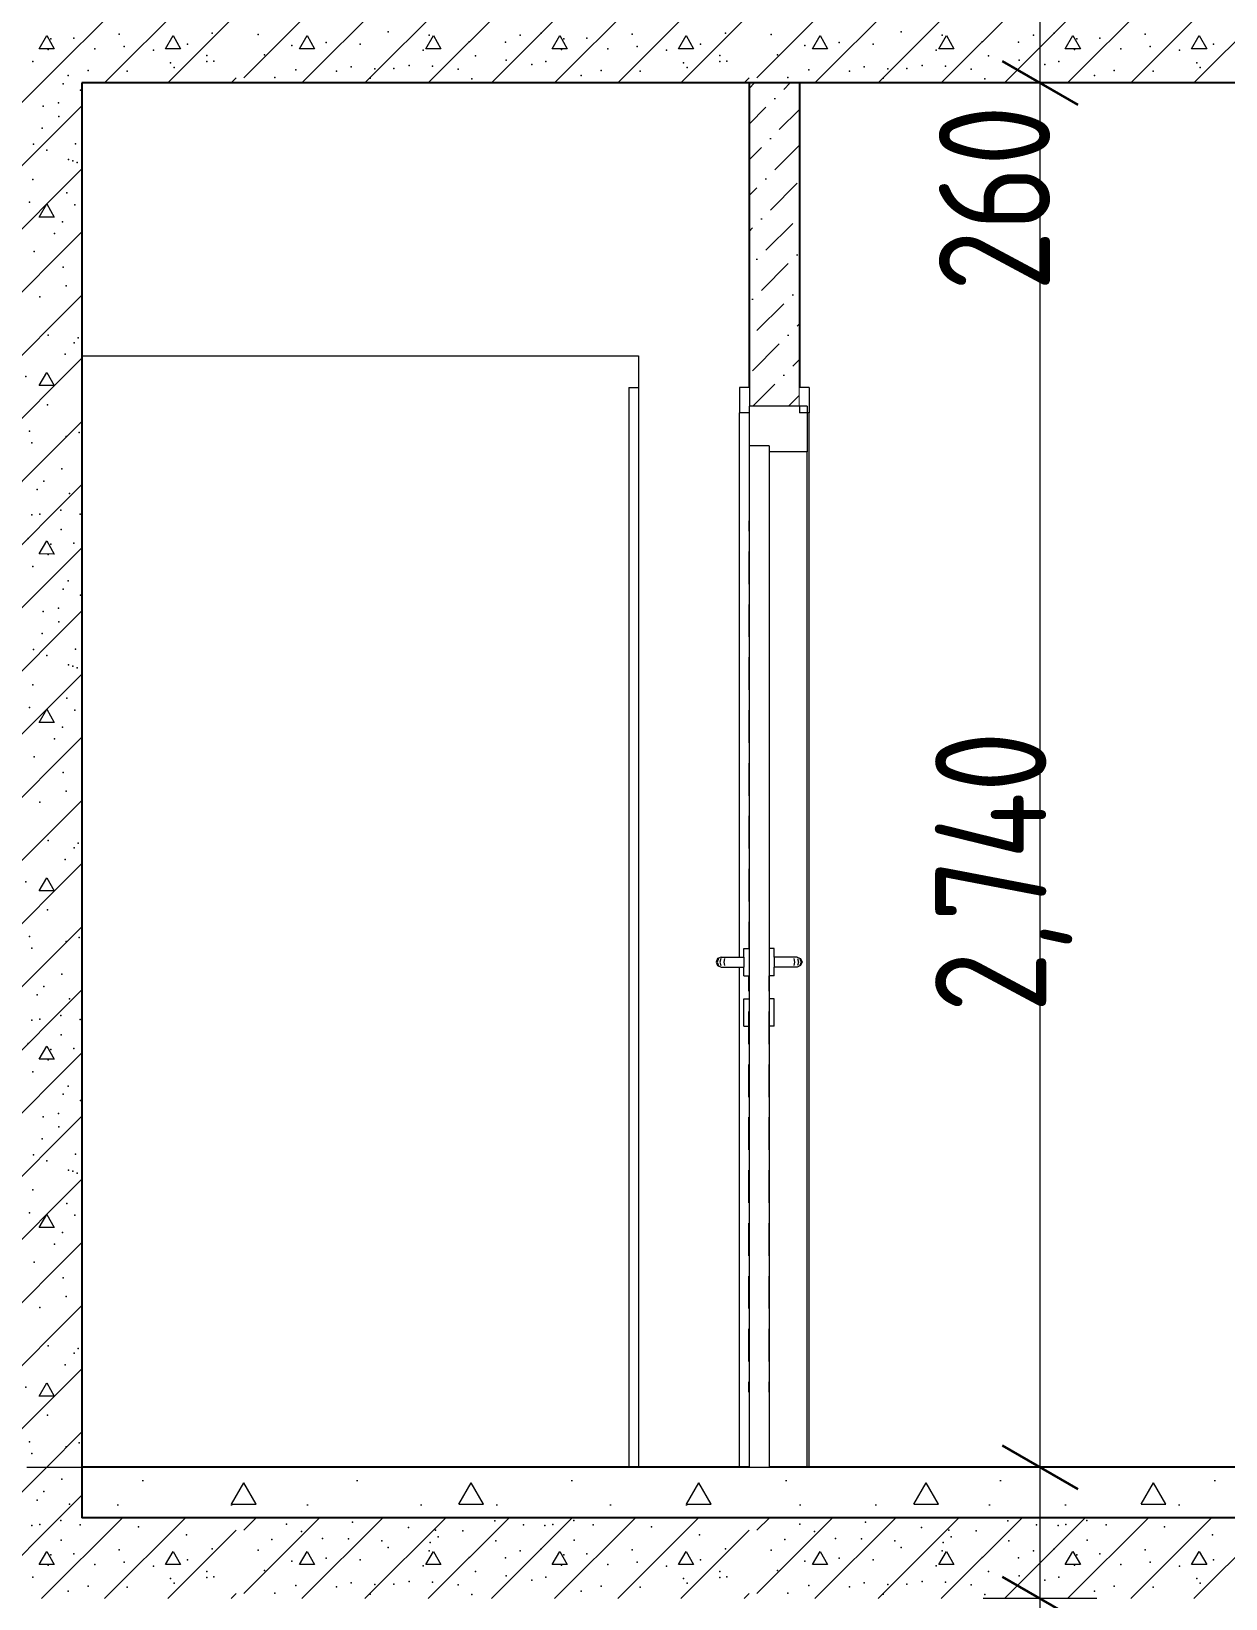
# Model space of a CAD drawing. Header units: millimetres. Extents: x 18162 to 7085488, y 72188 to 247925.
# Drawn here: x 3678329 to 3680692, y 112858 to 115960 of the extents above; entities that cross this region are included whole.
import ezdxf

# ---------------------------------------------------------------- set-up
doc = ezdxf.new("R2010")
doc.units = ezdxf.units.MM
doc.header["$MEASUREMENT"] = 0
doc.linetypes.add('Dot & Dashed', pattern=[670.277762, 317.5, -176.388889, 0, -176.388874])
doc.linetypes.add('Wipeout_Contour', pattern=[1000, 0, -1000])
doc.layers.add('Archicad Doors', color=7, linetype='Continuous')
doc.layers.add('Structural - Bearing', color=7, linetype='Continuous')
doc.styles.add('GENERATED_STYLE_3', font='', dxfattribs={"width": 0.8})
doc.styles.get('GENERATED_STYLE_3').set_extended_font_data('ISOCPEUR MON')
doc.dimstyles.new('GENERATED_STYLE__5', dxfattribs={"dimtxt": 220.000005, "dimasz": 114, "dimexe": 0.18, "dimexo": 150, "dimgap": 0, "dimtad": 1, "dimdec": 0, "dimzin": 0, "dimdsep": 46, "dimtxsty": 'GENERATED_STYLE_3', "dimblk": 'ARROWHEAD_2', "dimblk1": 'ARROWHEAD_2', "dimblk2": 'ARROWHEAD_2', "dimcen": 0.09, "dimclrd": 13, "dimclre": 13, "dimclrt": 13, "dimadec": 0, "dimazin": 0, "dimtfac": 1, "dimtdec": 4, "dimtmove": 0, "dimatfit": 3, "dimfxl": 1, "dimtolj": 1, "dimtzin": 0, "dimarcsym": 0})

# ---------------------------------------------------------------- blocks, each defined once
blk = doc.blocks.new('*X833', base_point=(3761974.7, 95118))
at = {"layer": 'Structural - Bearing', "color": 7, "linetype": 'Continuous', "lineweight": 9}
for p, q in [((3678229.1, 112862.9), (3678384.1, 113018)), ((3678349.1, 112858), (3678509.1, 113018)), ((3678474.1, 112858), (3678634.1, 113018)), ((3678749.5, 112993.3), (3678774.2, 113018)), ((3678749.5, 112868.3), (3678899.2, 113018)), ((3678864.2, 112858), (3679024.2, 113018)), ((3678989.2, 112858), (3679149.2, 113018)), ((3679114.2, 112858), (3679274.2, 113018)), ((3679239.2, 112858), (3679399.2, 113018)), ((3679364.2, 112858), (3679524.2, 113018)), ((3679489.2, 112858), (3679649.2, 113018)), ((3679764.7, 112993.3), (3679789.4, 113018)), ((3679764.7, 112868.3), (3679914.4, 113018)), ((3679879.4, 112858), (3680039.4, 113018)), ((3680004.4, 112858), (3680164.4, 113018)), ((3680129.4, 112858), (3680289.4, 113018)), ((3680254.4, 112858), (3680414.4, 113018)), ((3680379.4, 112858), (3680539.4, 113018)), ((3680504.4, 112858), (3680664.4, 113018)), ((3678599.1, 112858), (3678734.4, 112993.3)), ((3679614.2, 112858), (3679749.5, 112993.3)), ((3680629.4, 112858), (3680764.7, 112993.3)), ((3678344.3, 112925.6), (3678359.4, 112951.6)), ((3678359.4, 112951.6), (3678374.3, 112925.6)), ((3678594.3, 112925.6), (3678609.4, 112951.6)), ((3678609.4, 112951.6), (3678624.3, 112925.6)), ((3678859.4, 112925.6), (3678874.5, 112951.6)), ((3678874.5, 112951.6), (3678889.4, 112925.6)), ((3679109.4, 112925.6), (3679124.5, 112951.6)), ((3679124.5, 112951.6), (3679139.4, 112925.6)), ((3679359.4, 112925.6), (3679374.5, 112951.6)), ((3679374.5, 112951.6), (3679389.4, 112925.6)), ((3679609.4, 112925.6), (3679624.5, 112951.6)), ((3679624.5, 112951.6), (3679639.4, 112925.6)), ((3679874.5, 112925.6), (3679889.7, 112951.6)), ((3679889.7, 112951.6), (3679904.6, 112925.6)), ((3680124.5, 112925.6), (3680139.7, 112951.6)), ((3680139.7, 112951.6), (3680154.6, 112925.6)), ((3680374.5, 112925.6), (3680389.7, 112951.6)), ((3680389.7, 112951.6), (3680404.6, 112925.6)), ((3680624.5, 112925.6), (3680639.7, 112951.6)), ((3680639.7, 112951.6), (3680654.6, 112925.6)), ((3678374.3, 112925.6), (3678344.3, 112925.6)), ((3678624.3, 112925.6), (3678594.3, 112925.6)), ((3678889.4, 112925.6), (3678859.4, 112925.6)), ((3679139.4, 112925.6), (3679109.4, 112925.6)), ((3679389.4, 112925.6), (3679359.4, 112925.6)), ((3679639.4, 112925.6), (3679609.4, 112925.6)), ((3679904.6, 112925.6), (3679874.5, 112925.6)), ((3680154.6, 112925.6), (3680124.5, 112925.6)), ((3680404.6, 112925.6), (3680374.5, 112925.6)), ((3680654.6, 112925.6), (3680624.5, 112925.6)), ((3678724.1, 112858), (3678734.4, 112868.3)), ((3679739.2, 112858), (3679749.5, 112868.3))]:
    blk.add_line(p, q, dxfattribs=at)
for p in [(3678387.4, 113012.4), (3679246.2, 113012.3), (3679402.5, 113012.4), (3680261.3, 113012.3), (3680417.6, 113012.4), (3678330.2, 113003.1), (3678345.6, 113004.6), (3678425.6, 113004.2), (3678541.1, 113000), (3678636.2, 112984.6), (3678834.2, 113005.5), (3678863.4, 112991), (3678964.3, 113009.3), (3679075, 112999), (3679129, 112993.8), (3679134.1, 112980.3), (3679183.1, 112992.3), (3679303, 113004.2), (3679345.3, 113003.1), (3679360.8, 113004.6), (3679440.8, 113004.2), (3679556.2, 113000), (3679651.3, 112984.6), (3679849.4, 113005.5), (3679878.5, 112991), (3679979.4, 113009.3), (3680090.2, 112999), (3680144.1, 112993.8), (3680149.2, 112980.3), (3680198.2, 112992.3), (3680318.1, 113004.2), (3680360.4, 113003.1), (3680375.9, 113004.6), (3680455.9, 113004.2), (3680571.4, 113000), (3680666.4, 112984.6), (3678388.1, 112973.8), (3678502.8, 112954.6), (3678687.1, 112956.5), (3678777.6, 112954), (3678804.6, 112975.4), (3678904.9, 112976.8), (3678956.6, 112976.5), (3679022.3, 112972.6), (3679035.2, 112959.1), (3679116.3, 112952.7), (3679118.2, 112969.1), (3679248, 112972.2), (3679296.5, 112952.7), (3679337.8, 112956.5), (3679403.2, 112973.8), (3679517.9, 112954.6), (3679702.2, 112956.5), (3679792.7, 112954), (3679819.7, 112975.4), (3679920, 112976.8), (3679971.8, 112976.5), (3680037.4, 112972.6), (3680050.4, 112959.1), (3680131.4, 112952.7), (3680133.3, 112969.1), (3680263.1, 112972.2), (3680311.7, 112952.7), (3680352.9, 112956.5), (3680418.3, 112973.8), (3680533, 112954.6), (3678362.5, 112924.3), (3678367.7, 112944.9), (3678412.8, 112946.8), (3678454.5, 112925.6), (3678512.4, 112929.9), (3678570.7, 112922.6), (3678638.1, 112934.6), (3678844.5, 112932.1), (3678912.1, 112937.9), (3678979.7, 112934.6), (3679104.3, 112922.7), (3679195.4, 112939.2), (3679266.9, 112938.5), (3679377.7, 112924.3), (3679382.8, 112944.9), (3679428, 112946.8), (3679469.6, 112925.6), (3679527.5, 112929.9), (3679585.9, 112922.6), (3679653.2, 112934.6), (3679859.7, 112932.1), (3679927.3, 112937.9), (3679994.9, 112934.6), (3680119.4, 112922.7), (3680210.5, 112939.2), (3680282, 112938.5), (3680392.8, 112924.3), (3680397.9, 112944.9), (3680443.1, 112946.8), (3680484.7, 112925.6), (3680542.7, 112929.9), (3680601, 112922.6), (3680668.4, 112934.6), (3678331.8, 112900.6), (3678604.6, 112897.9), (3678611.4, 112888.7), (3678676.3, 112911.9), (3678676.5, 112900.1), (3678690.3, 112901.1), (3678790.6, 112913.5), (3678961.7, 112889.6), (3679046.3, 112886.6), (3679076.3, 112892.1), (3679122.7, 112890.9), (3679207.7, 112911.5), (3679268.6, 112903.4), (3679319.3, 112894.5), (3679347, 112900.6), (3679619.7, 112897.9), (3679626.6, 112888.7), (3679691.5, 112911.9), (3679691.6, 112900.1), (3679705.4, 112901.1), (3679805.7, 112913.5), (3679976.8, 112889.6), (3680061.4, 112886.6), (3680091.5, 112892.1), (3680137.8, 112890.9), (3680222.8, 112911.5), (3680283.8, 112903.4), (3680334.5, 112894.5), (3680362.1, 112900.6), (3680634.9, 112897.9), (3680641.7, 112888.7), (3678402, 112872.5), (3678441.5, 112882.6), (3678518.7, 112881), (3678810.6, 112868.7), (3678852.1, 112884.1), (3678933, 112881.5), (3678999.2, 112867.1), (3679008.4, 112885.7), (3679173.8, 112885.4), (3679200.4, 112865.9), (3679417.2, 112872.5), (3679456.6, 112882.6), (3679533.8, 112881), (3679825.8, 112868.7), (3679867.2, 112884.1), (3679948.1, 112881.5), (3680014.3, 112867.1), (3680023.6, 112885.7), (3680188.9, 112885.4), (3680215.5, 112865.9), (3680432.3, 112872.5), (3680471.7, 112882.6), (3680549, 112881)]:
    blk.add_point(p, dxfattribs=at)
blk = doc.blocks.new('*X847', base_point=(3761974.7, 95118))
at = {"layer": 'Structural - Bearing', "color": 7, "linetype": 'Continuous', "lineweight": 9}
for p, q in [((3678349.1, 115858), (3678509.1, 116018)), ((3678474.1, 115858), (3678634.1, 116018)), ((3678599.1, 115858), (3678734.4, 115993.3)), ((3678749.5, 115868.3), (3678899.2, 116018)), ((3678864.2, 115858), (3679024.2, 116018)), ((3678989.2, 115858), (3679149.2, 116018)), ((3679114.2, 115858), (3679274.2, 116018)), ((3679239.2, 115858), (3679399.2, 116018)), ((3679364.2, 115858), (3679524.2, 116018)), ((3679489.2, 115858), (3679649.2, 116018)), ((3679614.2, 115858), (3679749.5, 115993.3)), ((3679764.7, 115868.3), (3679914.3, 116018)), ((3679879.3, 115858), (3680039.3, 116018)), ((3680004.3, 115858), (3680164.3, 116018)), ((3680129.3, 115858), (3680289.3, 116018)), ((3680254.3, 115858), (3680414.3, 116018)), ((3680379.3, 115858), (3680539.3, 116018)), ((3680504.3, 115858), (3680664.3, 116018)), ((3680629.3, 115858), (3680764.7, 115993.3)), ((3678344.3, 115925.7), (3678359.4, 115951.7)), ((3678359.4, 115951.7), (3678374.3, 115925.6)), ((3678594.3, 115925.7), (3678609.4, 115951.7)), ((3678609.4, 115951.7), (3678624.3, 115925.6)), ((3678859.4, 115925.7), (3678874.5, 115951.7)), ((3678874.5, 115951.7), (3678889.4, 115925.6)), ((3679109.4, 115925.7), (3679124.5, 115951.7)), ((3679124.5, 115951.7), (3679139.4, 115925.6)), ((3679359.4, 115925.7), (3679374.5, 115951.7)), ((3679374.5, 115951.7), (3679389.4, 115925.6)), ((3679609.4, 115925.7), (3679624.5, 115951.7)), ((3679624.5, 115951.7), (3679639.4, 115925.6)), ((3679874.5, 115925.7), (3679889.7, 115951.7)), ((3679889.7, 115951.7), (3679904.6, 115925.6)), ((3680124.5, 115925.7), (3680139.7, 115951.7)), ((3680139.7, 115951.7), (3680154.6, 115925.6)), ((3680374.5, 115925.7), (3680389.7, 115951.7)), ((3680389.7, 115951.7), (3680404.6, 115925.6)), ((3680624.5, 115925.7), (3680639.7, 115951.7)), ((3680639.7, 115951.7), (3680654.6, 115925.6)), ((3678374.3, 115925.6), (3678344.3, 115925.7)), ((3678624.3, 115925.6), (3678594.3, 115925.7)), ((3678889.4, 115925.6), (3678859.4, 115925.7)), ((3679139.4, 115925.6), (3679109.4, 115925.7)), ((3679389.4, 115925.6), (3679359.4, 115925.7)), ((3679639.4, 115925.6), (3679609.4, 115925.7)), ((3679904.6, 115925.6), (3679874.5, 115925.7)), ((3680154.6, 115925.6), (3680124.5, 115925.7)), ((3680404.6, 115925.6), (3680374.5, 115925.7)), ((3680654.6, 115925.6), (3680624.5, 115925.7)), ((3678724.1, 115858), (3678734.4, 115868.3)), ((3679739.2, 115858), (3679749.5, 115868.3))]:
    blk.add_line(p, q, dxfattribs=at)
for p in [(3679035.2, 115959.2), (3680050.4, 115959.2), (3678367.7, 115945), (3678412.8, 115946.9), (3678502.8, 115954.6), (3678512.4, 115930), (3678638.1, 115934.7), (3678687.1, 115956.6), (3678777.6, 115954), (3678844.5, 115932.1), (3678912.1, 115937.9), (3678979.7, 115934.7), (3679116.3, 115952.7), (3679195.4, 115939.2), (3679266.9, 115938.6), (3679296.5, 115952.7), (3679337.8, 115956.6), (3679382.8, 115945), (3679428, 115946.9), (3679517.9, 115954.6), (3679527.5, 115930), (3679653.2, 115934.7), (3679702.2, 115956.6), (3679792.7, 115954), (3679859.7, 115932.1), (3679927.3, 115937.9), (3679994.9, 115934.7), (3680131.4, 115952.7), (3680210.5, 115939.2), (3680282, 115938.6), (3680311.7, 115952.7), (3680352.9, 115956.6), (3680397.9, 115945), (3680443.1, 115946.9), (3680533, 115954.6), (3680542.7, 115930), (3680668.4, 115934.7), (3678331.8, 115900.6), (3678362.5, 115924.4), (3678454.5, 115925.7), (3678570.7, 115922.6), (3678604.6, 115898), (3678676.3, 115912), (3678676.5, 115900.2), (3678690.3, 115901.2), (3678790.6, 115913.5), (3679104.3, 115922.8), (3679207.7, 115911.5), (3679268.6, 115903.4), (3679347, 115900.6), (3679377.7, 115924.4), (3679469.6, 115925.7), (3679585.9, 115922.6), (3679619.7, 115898), (3679691.5, 115912), (3679691.6, 115900.2), (3679705.4, 115901.2), (3679805.7, 115913.5), (3680119.4, 115922.8), (3680222.8, 115911.5), (3680283.8, 115903.4), (3680362.1, 115900.6), (3680392.8, 115924.4), (3680484.7, 115925.7), (3680601, 115922.6), (3680634.9, 115898), (3678402, 115872.5), (3678441.5, 115882.6), (3678518.7, 115881.1), (3678611.4, 115888.8), (3678810.6, 115868.7), (3678852.1, 115884.2), (3678933, 115881.5), (3678961.7, 115889.6), (3678999.2, 115867.2), (3679008.4, 115885.7), (3679046.3, 115886.7), (3679076.3, 115892.2), (3679122.7, 115890.9), (3679173.8, 115885.4), (3679200.4, 115865.9), (3679319.3, 115894.5), (3679417.2, 115872.5), (3679456.6, 115882.6), (3679533.8, 115881.1), (3679626.6, 115888.8), (3679825.8, 115868.7), (3679867.2, 115884.2), (3679948.1, 115881.5), (3679976.8, 115889.6), (3680014.3, 115867.2), (3680023.6, 115885.7), (3680061.4, 115886.7), (3680091.5, 115892.2), (3680137.8, 115890.9), (3680188.9, 115885.4), (3680215.5, 115865.9), (3680334.5, 115894.5), (3680432.3, 115872.5), (3680471.7, 115882.6), (3680549, 115881.1), (3680641.7, 115888.8)]:
    blk.add_point(p, dxfattribs=at)
blk = doc.blocks.new('*X998', base_point=(3761974.7, 95118))
at = {"layer": 'Structural - Bearing', "color": 7, "linetype": 'Continuous', "lineweight": 9}
for p, q in [((3678229.1, 115738), (3678349.1, 115858)), ((3678229.1, 115613), (3678429.1, 115813)), ((3678234.4, 115785), (3678229.1, 115775.7)), ((3678249.5, 115759), (3678234.4, 115785)), ((3678229.1, 115759), (3678249.5, 115759)), ((3678229.1, 115488), (3678429.1, 115688)), ((3678344.3, 115592.3), (3678359.4, 115618.4)), ((3678359.4, 115618.4), (3678374.3, 115592.3)), ((3678374.3, 115592.3), (3678344.3, 115592.3)), ((3678229.1, 115363), (3678429.1, 115563)), ((3678234.4, 115451.7), (3678229.1, 115442.3)), ((3678229.1, 115238), (3678429.1, 115438)), ((3678249.5, 115425.7), (3678234.4, 115451.7)), ((3678229.1, 115425.7), (3678249.5, 115425.7)), ((3678234.4, 115118.3), (3678429.1, 115313)), ((3678344.3, 115259), (3678359.4, 115285)), ((3678359.4, 115285), (3678374.3, 115259)), ((3678374.3, 115259), (3678344.3, 115259)), ((3678359.4, 115118.3), (3678429.1, 115188)), ((3678229.1, 114988), (3678359.4, 115118.3)), ((3678229.1, 115113), (3678234.4, 115118.3)), ((3678234.4, 115118.3), (3678229.1, 115109)), ((3678229.1, 115092.3), (3678249.5, 115092.3)), ((3678249.5, 115092.3), (3678234.4, 115118.3)), ((3678229.1, 114863), (3678429.1, 115063)), ((3678229.1, 114738), (3678429.1, 114938)), ((3678344.3, 114925.7), (3678359.4, 114951.7)), ((3678359.4, 114951.7), (3678374.3, 114925.6)), ((3678374.3, 114925.6), (3678344.3, 114925.7)), ((3678229.1, 114613), (3678429.1, 114813)), ((3678234.4, 114785), (3678229.1, 114775.7)), ((3678249.5, 114759), (3678234.4, 114785)), ((3678229.1, 114759), (3678249.5, 114759)), ((3678229.1, 114488), (3678429.1, 114688)), ((3678344.3, 114592.3), (3678359.4, 114618.3)), ((3678374.3, 114592.3), (3678344.3, 114592.3)), ((3678359.4, 114618.3), (3678374.3, 114592.3)), ((3678229.1, 114363), (3678429.1, 114563)), ((3678234.4, 114451.7), (3678229.1, 114442.3)), ((3678229.1, 114238), (3678429.1, 114438)), ((3678249.5, 114425.7), (3678234.4, 114451.7)), ((3678229.1, 114425.6), (3678249.5, 114425.7)), ((3678234.4, 114118.3), (3678429.1, 114313)), ((3678344.3, 114259), (3678359.4, 114285)), ((3678359.4, 114285), (3678374.3, 114259)), ((3678374.3, 114259), (3678344.3, 114259)), ((3678359.4, 114118.3), (3678429.1, 114188)), ((3678229.1, 113988), (3678359.4, 114118.3)), ((3678229.1, 114113), (3678234.4, 114118.3)), ((3678234.4, 114118.3), (3678229.1, 114109)), ((3678249.5, 114092.3), (3678234.4, 114118.3)), ((3678229.1, 114092.3), (3678249.5, 114092.3)), ((3678229.1, 113863), (3678429.1, 114063)), ((3678344.3, 113925.6), (3678359.4, 113951.7)), ((3678359.4, 113951.7), (3678374.3, 113925.6)), ((3678229.1, 113738), (3678429.1, 113938)), ((3678374.3, 113925.6), (3678344.3, 113925.6)), ((3678229.1, 113613), (3678429.1, 113813)), ((3678234.4, 113785), (3678229.1, 113775.6)), ((3678229.1, 113759), (3678249.5, 113759)), ((3678249.5, 113759), (3678234.4, 113785)), ((3678229.1, 113488), (3678429.1, 113688)), ((3678344.3, 113592.3), (3678359.4, 113618.3)), ((3678359.4, 113618.3), (3678374.3, 113592.3)), ((3678374.3, 113592.3), (3678344.3, 113592.3)), ((3678229.1, 113363), (3678429.1, 113563)), ((3678234.4, 113451.7), (3678229.1, 113442.3)), ((3678249.5, 113425.6), (3678234.4, 113451.7)), ((3678229.1, 113238), (3678429.1, 113438)), ((3678229.1, 113425.6), (3678249.5, 113425.6)), ((3678234.4, 113118.3), (3678429.1, 113313)), ((3678344.3, 113259), (3678359.4, 113285)), ((3678374.3, 113258.9), (3678344.3, 113259)), ((3678359.4, 113285), (3678374.3, 113258.9)), ((3678359.4, 113118.3), (3678429.1, 113188)), ((3678229.1, 113112.9), (3678234.4, 113118.3)), ((3678234.4, 113118.3), (3678229.1, 113109)), ((3678249.5, 113092.3), (3678234.4, 113118.3)), ((3678259.1, 113018), (3678359.4, 113118.3)), ((3678229.1, 113092.3), (3678249.5, 113092.3)), ((3678384.1, 113018), (3678429.1, 113062.9))]:
    blk.add_line(p, q, dxfattribs=at)
for p in [(3678256.9, 115852.3), (3678292, 115845.7), (3678392, 115856.3), (3678426, 115844), (3678231.3, 115816.8), (3678352.5, 115811.9), (3678382.6, 115818.4), (3678241.5, 115776.3), (3678298.2, 115780.2), (3678383.1, 115791.7), (3678276.3, 115748), (3678350.3, 115768.3), (3678287.4, 115718), (3678333.6, 115736.8), (3678360, 115724.8), (3678416.6, 115737.7), (3678277.7, 115695.6), (3678402.8, 115706.4), (3678411, 115703.8), (3678419.8, 115700.3), (3678332.1, 115667), (3678325.2, 115621.8), (3678399.5, 115640.2), (3678415.2, 115616.8), (3678251, 115610.6), (3678260.8, 115601.2), (3678279.5, 115587.6), (3678232.8, 115559.6), (3678375, 115559.7), (3678390.5, 115582.8), (3678334.3, 115524.3), (3678239, 115493.2), (3678391.7, 115493.1), (3678257.5, 115463.3), (3678290, 115462.3), (3678292, 115432.4), (3678345.6, 115434.5), (3678398.2, 115456.1), (3678283.6, 115408.9), (3678309.1, 115369.4), (3678260.7, 115364.9), (3678300.8, 115340.2), (3678362.6, 115358.8), (3678413.8, 115343.8), (3678421.4, 115353.5), (3678395.7, 115321.2), (3678282.3, 115279.9), (3678317.8, 115276.9), (3678263.7, 115227.4), (3678295.2, 115217.7), (3678295.2, 115217.7), (3678361.1, 115221.2), (3678325.6, 115168.7), (3678398.1, 115158.4), (3678423.5, 115166.4), (3678330.2, 115145.5), (3678389.6, 115094.3), (3678272.5, 115086.6), (3678353.5, 115069.9), (3678266.8, 115046.4), (3678279.2, 115037.1), (3678292.6, 115041.2), (3678294.7, 115057.2), (3678340.6, 115053.1), (3678404.6, 115045.1), (3678231.1, 115012.3), (3678287.9, 115004.2), (3678330.2, 115003.1), (3678345.6, 115004.7), (3678387.4, 115012.4), (3678425.6, 115004.2), (3678232.8, 114972.2), (3678388.1, 114973.9), (3678251.8, 114938.5), (3678281.4, 114952.7), (3678322.6, 114956.6), (3678367.7, 114945), (3678412.8, 114946.9), (3678253.5, 114903.4), (3678362.5, 114924.4), (3678304.2, 114894.5), (3678331.8, 114900.6), (3678402, 114872.5), (3678256.9, 114852.3), (3678292, 114845.7), (3678392, 114856.3), (3678426, 114844), (3678231.3, 114816.8), (3678352.5, 114811.9), (3678382.6, 114818.3), (3678298.2, 114780.1), (3678383.1, 114791.7), (3678241.5, 114776.3), (3678276.3, 114747.9), (3678350.3, 114768.2), (3678287.4, 114718), (3678333.6, 114736.8), (3678360, 114724.8), (3678416.6, 114737.6), (3678277.7, 114695.6), (3678402.8, 114706.4), (3678411, 114703.8), (3678419.8, 114700.3), (3678332.1, 114667), (3678399.5, 114640.2), (3678251, 114610.6), (3678260.8, 114601.1), (3678325.2, 114621.7), (3678415.2, 114616.8), (3678279.5, 114587.6), (3678390.5, 114582.8), (3678232.8, 114559.6), (3678375, 114559.7), (3678334.3, 114524.3), (3678239, 114493.2), (3678391.7, 114493.1), (3678257.5, 114463.3), (3678290, 114462.3), (3678398.2, 114456.1), (3678283.6, 114408.9), (3678292, 114432.4), (3678345.6, 114434.5), (3678260.7, 114364.9), (3678309.1, 114369.4), (3678362.6, 114358.7), (3678421.4, 114353.4), (3678300.8, 114340.2), (3678395.7, 114321.1), (3678413.8, 114343.8), (3678282.3, 114279.9), (3678317.8, 114276.8), (3678263.7, 114227.4), (3678361.1, 114221.2), (3678295.2, 114217.7), (3678295.2, 114217.7), (3678325.6, 114168.7), (3678398.1, 114158.4), (3678423.5, 114166.4), (3678330.2, 114145.5), (3678272.5, 114086.6), (3678353.5, 114069.9), (3678389.6, 114094.3), (3678266.8, 114046.4), (3678279.2, 114037.1), (3678292.6, 114041.2), (3678294.7, 114057.2), (3678340.6, 114053.1), (3678404.6, 114045.1), (3678231.1, 114012.3), (3678287.9, 114004.2), (3678330.2, 114003.1), (3678345.6, 114004.7), (3678387.4, 114012.4), (3678425.6, 114004.2), (3678232.8, 113972.2), (3678388.1, 113973.9), (3678281.4, 113952.7), (3678322.6, 113956.5), (3678367.7, 113945), (3678412.8, 113946.9), (3678251.8, 113938.5), (3678362.5, 113924.4), (3678253.5, 113903.4), (3678304.2, 113894.5), (3678331.8, 113900.6), (3678256.9, 113852.2), (3678392, 113856.3), (3678402, 113872.5), (3678231.3, 113816.8), (3678292, 113845.7), (3678382.6, 113818.3), (3678426, 113843.9), (3678352.5, 113811.9), (3678383.1, 113791.7), (3678241.5, 113776.3), (3678298.2, 113780.1), (3678350.3, 113768.2), (3678276.3, 113747.9), (3678333.6, 113736.7), (3678360, 113724.8), (3678416.6, 113737.6), (3678277.7, 113695.6), (3678287.4, 113718), (3678402.8, 113706.4), (3678411, 113703.8), (3678419.8, 113700.2), (3678332.1, 113667), (3678399.5, 113640.2), (3678251, 113610.6), (3678260.8, 113601.1), (3678325.2, 113621.7), (3678415.2, 113616.8), (3678279.5, 113587.6), (3678390.5, 113582.8), (3678232.8, 113559.6), (3678375, 113559.7), (3678334.3, 113524.3), (3678239, 113493.2), (3678391.7, 113493.1), (3678257.5, 113463.3), (3678290, 113462.3), (3678398.2, 113456.1), (3678292, 113432.4), (3678345.6, 113434.4), (3678283.6, 113408.9), (3678260.7, 113364.9), (3678309.1, 113369.4), (3678362.6, 113358.7), (3678421.4, 113353.4), (3678300.8, 113340.2), (3678395.7, 113321.1), (3678413.8, 113343.8), (3678282.3, 113279.9), (3678317.8, 113276.8), (3678263.7, 113227.4), (3678295.2, 113217.6), (3678295.2, 113217.6), (3678361.1, 113221.2), (3678325.6, 113168.6), (3678423.5, 113166.3), (3678330.2, 113145.5), (3678398.1, 113158.4), (3678272.5, 113086.6), (3678389.6, 113094.3), (3678266.8, 113046.4), (3678292.6, 113041.2), (3678294.7, 113057.2), (3678340.6, 113053.1), (3678353.5, 113069.9), (3678404.6, 113045), (3678279.2, 113037.1)]:
    blk.add_point(p, dxfattribs=at)
blk = doc.blocks.new('*D1095', base_point=(3761974.7, 95118))
at = {"color": 12, "linetype": 'Continuous', "lineweight": 35}
for p, q in [((3680249.8, 112901.3), (3680399.8, 112814.7)), ((3680249.8, 110161.3), (3680399.8, 110074.7))]:
    blk.add_line(p, q, dxfattribs=at)
at = {"color": 13, "linetype": 'Continuous', "lineweight": 13}
for p, q in [((3680437.3, 112858), (3680212.3, 112858)), ((3680324.8, 110118), (3680324.8, 112858)), ((3680437.3, 110118), (3680212.3, 110118)), ((3680324.8, 109858), (3680324.8, 110118))]:
    blk.add_line(p, q, dxfattribs=at)
at = {"color": 13, "lineweight": 13, "char_height": 220, "attachment_point": 7, "rotation": 90, "style": 'GENERATED_STYLE_3'}
for s, insert in [('\\A1;{\\pql;\\fISOCPEUR MON|b0|i0|c0|p0;\\W0.800000;260}', (3680344.7, 112445.8)), ('\\A1;{\\pql;\\fISOCPEUR MON|b0|i0|c0|p0;\\W0.800000;2,740}', (3680388.6, 111018.2))]:
    blk.add_mtext(s, dxfattribs=dict(at, insert=insert))
blk = doc.blocks.new('ARROWHEAD_2')
at = {"color": 0, "linetype": 'Continuous', "lineweight": 0}
for p, q in [((-0.378, -0.655), (0.378, 0.655)), ((0, 0), (-1, 0))]:
    blk.add_line(p, q, dxfattribs=at)
blk = doc.blocks.new('*D1096', base_point=(3761974.7, 95118))
at = {"color": 12, "linetype": 'Continuous', "lineweight": 35}
for p, q in [((3680249.8, 113161.3), (3680399.8, 113074.7)), ((3680249.8, 112901.3), (3680399.8, 112814.7))]:
    blk.add_line(p, q, dxfattribs=at)
at = {"color": 13, "linetype": 'Continuous', "lineweight": 13}
blk.add_line((3680324.8, 112858), (3680324.8, 113118), dxfattribs=at)
blk = doc.blocks.new('*D1097', base_point=(3761974.7, 95118))
at = {"color": 12, "linetype": 'Continuous', "lineweight": 35}
for p, q in [((3680249.8, 115901.3), (3680399.8, 115814.7)), ((3680249.8, 113161.3), (3680399.8, 113074.7))]:
    blk.add_line(p, q, dxfattribs=at)
at = {"color": 13, "linetype": 'Continuous', "lineweight": 13}
for p, q in [((3680437.3, 115858), (3680212.3, 115858)), ((3680324.8, 113118), (3680324.8, 115858)), ((3680437.3, 113118), (3680212.3, 113118)), ((3680324.8, 112858), (3680324.8, 113118))]:
    blk.add_line(p, q, dxfattribs=at)
at = {"color": 13, "lineweight": 13, "char_height": 220, "attachment_point": 7, "rotation": 90, "style": 'GENERATED_STYLE_3'}
for s, insert in [('\\A1;{\\pql;\\fISOCPEUR MON|b0|i0|c0|p0;\\W0.800000;260}', (3680344.7, 115445.8)), ('\\A1;{\\pql;\\fISOCPEUR MON|b0|i0|c0|p0;\\W0.800000;2,740}', (3680388.6, 114018.2))]:
    blk.add_mtext(s, dxfattribs=dict(at, insert=insert))
blk = doc.blocks.new('*D1098', base_point=(3761974.7, 95118))
at = {"color": 12, "linetype": 'Continuous', "lineweight": 35}
for p, q in [((3680249.8, 116161.3), (3680399.8, 116074.7)), ((3680249.8, 115901.3), (3680399.8, 115814.7))]:
    blk.add_line(p, q, dxfattribs=at)
at = {"color": 13, "linetype": 'Continuous', "lineweight": 13}
blk.add_line((3680324.8, 115858), (3680324.8, 116118), dxfattribs=at)
blk = doc.blocks.new('*D1099', base_point=(3761974.7, 95118))
at = {"color": 12, "linetype": 'Continuous', "lineweight": 35}
for p, q in [((3680249.8, 118901.3), (3680399.8, 118814.7)), ((3680249.8, 116161.3), (3680399.8, 116074.7))]:
    blk.add_line(p, q, dxfattribs=at)
at = {"color": 13, "linetype": 'Continuous', "lineweight": 13}
for p, q in [((3680437.3, 118858), (3680212.3, 118858)), ((3680324.8, 116118), (3680324.8, 118858)), ((3680437.3, 116118), (3680212.3, 116118)), ((3680324.8, 115858), (3680324.8, 116118))]:
    blk.add_line(p, q, dxfattribs=at)
at = {"color": 13, "lineweight": 13, "char_height": 220, "attachment_point": 7, "rotation": 90, "style": 'GENERATED_STYLE_3'}
for s, insert in [('\\A1;{\\pql;\\fISOCPEUR MON|b0|i0|c0|p0;\\W0.800000;260}', (3680344.7, 118445.8)), ('\\A1;{\\pql;\\fISOCPEUR MON|b0|i0|c0|p0;\\W0.800000;2,740}', (3680388.6, 117018.2))]:
    blk.add_mtext(s, dxfattribs=dict(at, insert=insert))

msp = doc.modelspace()

# ---------------------------------------------------------------- hatches: boundary and pattern name
at = {"layer": 'Structural - Bearing', "linetype": 'Continuous', "lineweight": 9}
h = msp.add_hatch(dxfattribs=at)
h.set_pattern_fill('Dot___Dashed_0003', style=0, pattern_type=2)
h.set_pattern_definition([(45, (3761974.73, 95118.01), (-70.71068, 70.71068), [75, -25, 0, -25]), (45, (3761983.57, 95197.56), (-70.71068, 70.71068), [75, -25, 0, -25])])
h.paths.add_polyline_path([(3679749.1, 115218), (3679849.1, 115218), (3679849.1, 115858), (3679749.1, 115858)])
h = msp.add_hatch(dxfattribs=at)
h.set_pattern_fill('Lightweight_Concrete_0003', style=0, pattern_type=2)
h.set_pattern_definition([(0, (3761974.7, 95118), (0, 779.423), [48.75, -401.25]), (0, (3762199.7, 95507.7), (0, 779.423), [48.75, -401.25]), (60, (3761974.7, 95118), (-675, 389.7114), [48.75, -401.25]), (60, (3762424.7, 95118), (-675, 389.7114), [48.75, -401.25]), (120, (3762023.5, 95118), (675, 389.7114), [48.75, -401.25]), (120, (3762473.5, 95118), (675, 389.7114), [48.75, -401.25]), (0, (3761974.73, 95193), (0, 150), [0, -150, 0, -225]), (45, (3762049.73, 95193), (-106.06602, 106.06602), [0, -112.5, 0, -187.5])])
h.paths.add_polyline_path([(3683229.1, 113118), (3678429.1, 113118), (3678429.1, 113018), (3683229.1, 113018)])

# ---------------------------------------------------------------- linework, layer by layer
at = {"layer": 'Archicad Doors', "color": 7, "linetype": 'Continuous', "lineweight": 9}
for p, q in [((3678429.1, 115318), (3679530.4, 115318)), ((3679530.4, 115318), (3679530.4, 113118)), ((3679511.4, 115255), (3679511.4, 113118)), ((3679511.4, 115255), (3679530.4, 115255)), ((3679694.1, 114128), (3679687, 114125.1)), ((3679694.1, 114128), (3679695.2, 114128)), ((3679695.2, 114128), (3679698.4, 114128)), ((3679698.4, 114128), (3679703.3, 114128)), ((3679703.3, 114128), (3679709.1, 114128)), ((3679834.8, 114128), (3679829.1, 114128)), ((3679839.7, 114128), (3679834.8, 114128)), ((3679842.9, 114128), (3679839.7, 114128)), ((3679844.1, 114128), (3679842.9, 114128)), ((3679844.1, 114128), (3679851.1, 114125.1)), ((3679687, 114125.1), (3679684.1, 114118)), ((3679684.1, 114118), (3679687, 114110.9)), ((3679688.5, 114125.1), (3679685.8, 114118)), ((3679685.8, 114118), (3679688.5, 114110.9)), ((3679687, 114110.9), (3679694.1, 114108)), ((3679693.4, 114125.1), (3679691.2, 114118)), ((3679691.2, 114118), (3679693.4, 114110.9)), ((3679694.1, 114108), (3679695.2, 114108)), ((3679695.2, 114108), (3679698.4, 114108)), ((3679698.4, 114108), (3679703.3, 114108)), ((3679700.6, 114125.1), (3679699.4, 114118)), ((3679699.4, 114118), (3679700.6, 114110.9)), ((3679703.3, 114108), (3679709.1, 114108)), ((3679730.1, 113118), (3679730.1, 114108)), ((3679834.8, 114108), (3679829.1, 114108)), ((3679839.7, 114108), (3679834.8, 114108)), ((3679837.6, 114125.1), (3679838.7, 114118)), ((3679838.7, 114118), (3679837.6, 114110.9)), ((3679842.9, 114108), (3679839.7, 114108)), ((3679844.1, 114108), (3679842.9, 114108)), ((3679851.1, 114110.9), (3679844.1, 114108)), ((3679844.8, 114125.1), (3679846.9, 114118)), ((3679846.9, 114118), (3679844.8, 114110.9)), ((3679849.6, 114125.1), (3679852.3, 114118)), ((3679852.3, 114118), (3679849.6, 114110.9)), ((3679851.1, 114125.1), (3679854.1, 114118)), ((3679854.1, 114118), (3679851.1, 114110.9))]:
    msp.add_line(p, q, dxfattribs=at)
at = {"layer": 'Structural - Bearing', "color": 7, "linetype": 'Continuous', "lineweight": 25}
for p, q in [((3679749.1, 115858), (3678429.1, 115858)), ((3678429.1, 115858), (3678429.1, 113118)), ((3679849.1, 115858), (3679749.1, 115858)), ((3683229.1, 115858), (3679849.1, 115858)), ((3678429.1, 113118), (3678429.1, 113018)), ((3683229.1, 113018), (3678429.1, 113018))]:
    msp.add_line(p, q, dxfattribs=at)
at = {"layer": 'Structural - Bearing', "color": 7, "linetype": 'Continuous', "lineweight": 25, "flags": 128}
for points in [[(3679749.1, 115858), (3679749.1, 115255), (3679749.1, 115218)], [(3679849.1, 115858), (3679849.1, 115255), (3679849.1, 115218)], [(3683229.1, 113118), (3679789.1, 113118), (3679749.1, 113118), (3678429.1, 113118)]]:
    msp.add_lwpolyline(points, dxfattribs=at)

# ---------------------------------------------------------------- block references
at = {"layer": 'Structural - Bearing', "lineweight": 0}
for name in ['*X847', '*X998', '*X833']:
    msp.add_blockref(name, (3761974.7, 95118), dxfattribs=at)

# ---------------------------------------------------------------- dimensions: what is measured, and where the dimension line sits
at = {"color": 13, "linetype": 'Continuous', "lineweight": 13}
for base, p1, p2, picture, middle in [((3680324.8, 118858), (3676329.1, 116118), (3674429.1, 118858), '*D1099', (3680170.8, 117386.7)), ((3680324.8, 116118), (3674429.1, 115858), (3676329.1, 116118), '*D1098', (3680170.8, 115696.9)), ((3680324.8, 112858), (3676329.1, 110118), (3674429.1, 112858), '*D1095', (3680170.8, 111386.7))]:
    dim = msp.add_linear_dim(base=base, p1=p1, p2=p2, angle=90, dimstyle='GENERATED_STYLE__5', dxfattribs=at)
    dim.commit()
    dim.dimension.update_dxf_attribs({"geometry": picture, "text_midpoint": middle, "dimtype": 160, "text_rotation": 90})

# ---------------------------------------------------------------- next in the draw order: wipeouts: each hides what was drawn before it
at = {"color": 254, "linetype": 'Wipeout_Contour', "lineweight": 0, "ltscale": 14726173.24206324}
msp.add_wipeout([(3679730.1, 115205), (3679749.1, 115205), (3679749.1, 115255), (3679730.1, 115255)], dxfattribs=at).dxf.layer = 'Archicad Doors'
at = {"color": 254, "linetype": 'Wipeout_Contour', "lineweight": 0, "ltscale": 22089983.1629167}
msp.add_wipeout([(3679849.1, 115255), (3679849.1, 115218), (3679864.1, 115218), (3679864.1, 115205), (3679868.1, 115205), (3679868.1, 115255)], dxfattribs=at).dxf.layer = 'Archicad Doors'
at = {"color": 254, "linetype": 'Wipeout_Contour', "lineweight": 0, "ltscale": 14726154.55516766}
msp.add_wipeout([(3679749.1, 113118), (3679789.1, 113118), (3679789.1, 115140), (3679749.1, 115140)], dxfattribs=at).dxf.layer = 'Archicad Doors'

# ---------------------------------------------------------------- next in the draw order: linework, layer by layer
at = {"color": 8, "linetype": 'Dot & Dashed', "lineweight": 13}
msp.add_line((3658879.3, 113118), (3689916.5, 113118), dxfattribs=at)
at = {"layer": 'Archicad Doors', "color": 7, "linetype": 'Continuous', "lineweight": 9}
for p, q in [((3679730.1, 115255), (3679730.1, 115205)), ((3679749.1, 115255), (3679730.1, 115255)), ((3679868.1, 115255), (3679849.1, 115255)), ((3679730.1, 114128), (3679730.1, 115205)), ((3679749, 114991.2), (3679749, 114970.9)), ((3679789.2, 114991.2), (3679789.2, 114970.9)), ((3679749, 114930.6), (3679749, 114866.2)), ((3679789.2, 114930.6), (3679789.2, 114866.2)), ((3679749, 114825.9), (3679749, 114761.5)), ((3679789.2, 114825.9), (3679789.2, 114761.5)), ((3679749, 114721.2), (3679749, 114656.8)), ((3679789.2, 114721.2), (3679789.2, 114656.8)), ((3679749, 114616.5), (3679749, 114552.1)), ((3679789.2, 114616.5), (3679789.2, 114552.1)), ((3679749, 114511.8), (3679749, 114447.3)), ((3679789.2, 114511.8), (3679789.2, 114447.3)), ((3679749, 114407.1), (3679749, 114342.6)), ((3679789.2, 114407.1), (3679789.2, 114342.6)), ((3679749, 114302.4), (3679749, 114237.9)), ((3679789.2, 114302.4), (3679789.2, 114237.9)), ((3679749, 114197.7), (3679749, 114193.4)), ((3679749, 114193.4), (3679749, 114145)), ((3679789.2, 114197.7), (3679789.2, 114193.4)), ((3679789.2, 114193.4), (3679789.2, 114145.3)), ((3679709.1, 114128), (3679739.1, 114128)), ((3679739.1, 114141.4), (3679739.1, 114145)), ((3679739.1, 114145), (3679739.2, 114145)), ((3679739.1, 114131.5), (3679739.1, 114141.4)), ((3679739.1, 114128), (3679739.1, 114131.5)), ((3679739.1, 114128), (3679739.1, 114125.1)), ((3679739.2, 114145), (3679749, 114145)), ((3679749, 114145), (3679749.1, 114145)), ((3679789.2, 114145), (3679789.1, 114145)), ((3679799, 114145), (3679789.2, 114145)), ((3679799.1, 114145), (3679799, 114145)), ((3679799.1, 114141.4), (3679799.1, 114145)), ((3679799.1, 114131.5), (3679799.1, 114141.4)), ((3679799.1, 114128), (3679799.1, 114131.5)), ((3679799.1, 114128), (3679799.1, 114125.1)), ((3679829.1, 114128), (3679799.1, 114128)), ((3679709.1, 114108), (3679739.1, 114108)), ((3679739.1, 114125.1), (3679739.1, 114118)), ((3679739.1, 114118), (3679739.1, 114110.9)), ((3679739.1, 114110.9), (3679739.1, 114108)), ((3679739.1, 114104.5), (3679739.1, 114108)), ((3679739.1, 114094.6), (3679739.1, 114104.5)), ((3679799.1, 114125.1), (3679799.1, 114118)), ((3679799.1, 114118), (3679799.1, 114110.9)), ((3679799.1, 114110.9), (3679799.1, 114108)), ((3679799.1, 114104.5), (3679799.1, 114108)), ((3679829.1, 114108), (3679799.1, 114108)), ((3679799.1, 114094.6), (3679799.1, 114104.5)), ((3679739.1, 114091), (3679739.1, 114094.6)), ((3679739.1, 114091), (3679739.2, 114091)), ((3679739.2, 114091), (3679749, 114091)), ((3679749, 114091), (3679749.1, 114091)), ((3679749, 114064.6), (3679749, 114091)), ((3679789.2, 114091), (3679789.1, 114091)), ((3679789.2, 114064.6), (3679789.2, 114091)), ((3679799, 114091), (3679789.2, 114091)), ((3679799.1, 114091), (3679799, 114091)), ((3679799.1, 114091), (3679799.1, 114094.6)), ((3679739.1, 114041.4), (3679739.1, 114045)), ((3679739.1, 114045), (3679739.2, 114045)), ((3679739.1, 114031.5), (3679739.1, 114041.4)), ((3679739.2, 114045), (3679749, 114045)), ((3679749, 114060.3), (3679749, 114064.6)), ((3679749, 114045), (3679749.1, 114045)), ((3679789.2, 114045), (3679789.1, 114045)), ((3679789.2, 114060.3), (3679789.2, 114064.6)), ((3679799, 114045), (3679789.2, 114045)), ((3679799.1, 114045), (3679799, 114045)), ((3679799.1, 114041.4), (3679799.1, 114045)), ((3679799.1, 114031.5), (3679799.1, 114041.4)), ((3679739.1, 114018), (3679739.1, 114031.5)), ((3679739.1, 114004.5), (3679739.1, 114018)), ((3679739.1, 113994.6), (3679739.1, 114004.5)), ((3679749, 113955.6), (3679749, 114020.1)), ((3679789.2, 113955.6), (3679789.2, 114020.1)), ((3679799.1, 114018), (3679799.1, 114031.5)), ((3679799.1, 114004.5), (3679799.1, 114018)), ((3679799.1, 113994.6), (3679799.1, 114004.5)), ((3679739.1, 113991), (3679739.1, 113994.6)), ((3679739.1, 113991), (3679739.2, 113991)), ((3679739.2, 113991), (3679749, 113991)), ((3679749, 113991), (3679749.1, 113991)), ((3679789.2, 113991), (3679789.1, 113991)), ((3679799, 113991), (3679789.2, 113991)), ((3679799.1, 113991), (3679799, 113991)), ((3679799.1, 113991), (3679799.1, 113994.6)), ((3679749, 113850.9), (3679749, 113915.4)), ((3679789.2, 113850.9), (3679789.2, 113915.4)), ((3679749, 113746.2), (3679749, 113810.7)), ((3679789.2, 113746.2), (3679789.2, 113810.7)), ((3679749, 113641.5), (3679749, 113706)), ((3679789.2, 113641.5), (3679789.2, 113706)), ((3679749, 113536.8), (3679749, 113601.3)), ((3679789.2, 113536.8), (3679789.2, 113601.3)), ((3679749, 113432.1), (3679749, 113496.6)), ((3679789.2, 113432.1), (3679789.2, 113496.6)), ((3679749, 113327.4), (3679749, 113391.8)), ((3679789.2, 113327.4), (3679789.2, 113391.8)), ((3679749, 113266.8), (3679749, 113287.1)), ((3679789.2, 113266.8), (3679789.2, 113287.1))]:
    msp.add_line(p, q, dxfattribs=at)

# ---------------------------------------------------------------- next in the draw order: dimensions: what is measured, and where the dimension line sits
at = {"color": 13, "linetype": 'Continuous', "lineweight": 13}
dim = msp.add_linear_dim(base=(3680324.8, 113118), p1=(3674429.1, 112858), p2=(3676329.1, 113118), angle=90, dimstyle='GENERATED_STYLE__5', dxfattribs=at)
dim.commit()
dim.dimension.update_dxf_attribs({"geometry": '*D1096', "text_midpoint": (3680170.8, 112696.9), "dimtype": 160, "text_rotation": 90})

# ---------------------------------------------------------------- next in the draw order: wipeouts: each hides what was drawn before it
at = {"color": 254, "linetype": 'Wipeout_Contour', "lineweight": 0, "ltscale": 22089614.19916343}
msp.add_wipeout([(3679749.1, 115140), (3679789.1, 115140), (3679789.1, 115128), (3679864.1, 115128), (3679864.1, 115218), (3679749.1, 115218)], dxfattribs=at).dxf.layer = 'Archicad Doors'

# ---------------------------------------------------------------- next in the draw order: linework, layer by layer
at = {"layer": 'Archicad Doors', "color": 7, "linetype": 'Continuous', "lineweight": 9}
for p, q in [((3679868.1, 115255), (3679868.1, 115205)), ((3679849.1, 115218), (3679849.1, 115205)), ((3679864.1, 115218), (3679864.1, 115128)), ((3679749.1, 115205), (3679730.1, 115205)), ((3679868.1, 115205), (3679849.1, 115205)), ((3679868.1, 113118), (3679868.1, 115205)), ((3679789.1, 115140), (3679749.1, 115140)), ((3679864.1, 115128), (3679789.1, 115128)), ((3679864.1, 113118), (3679864.1, 115128))]:
    msp.add_line(p, q, dxfattribs=at)
at = {"layer": 'Archicad Doors', "color": 7, "linetype": 'Continuous', "lineweight": 9, "flags": 128}
for points in [[(3679749.1, 115218), (3679749.1, 115205), (3679749.1, 115140), (3679749.1, 113118)], [(3679864.1, 115218), (3679849.1, 115218), (3679749.1, 115218)], [(3679789.1, 115140), (3679789.1, 115128), (3679789.1, 113118)]]:
    msp.add_lwpolyline(points, dxfattribs=at)

# ---------------------------------------------------------------- next in the draw order: dimensions: what is measured, and where the dimension line sits
at = {"color": 13, "linetype": 'Continuous', "lineweight": 13}
dim = msp.add_linear_dim(base=(3680324.8, 115858), p1=(3676329.1, 113118), p2=(3674429.1, 115858), angle=90, dimstyle='GENERATED_STYLE__5', dxfattribs=at)
dim.commit()
dim.dimension.update_dxf_attribs({"geometry": '*D1097', "text_midpoint": (3680170.8, 114386.7), "dimtype": 160, "text_rotation": 90})

doc.saveas('drawing.dxf')
